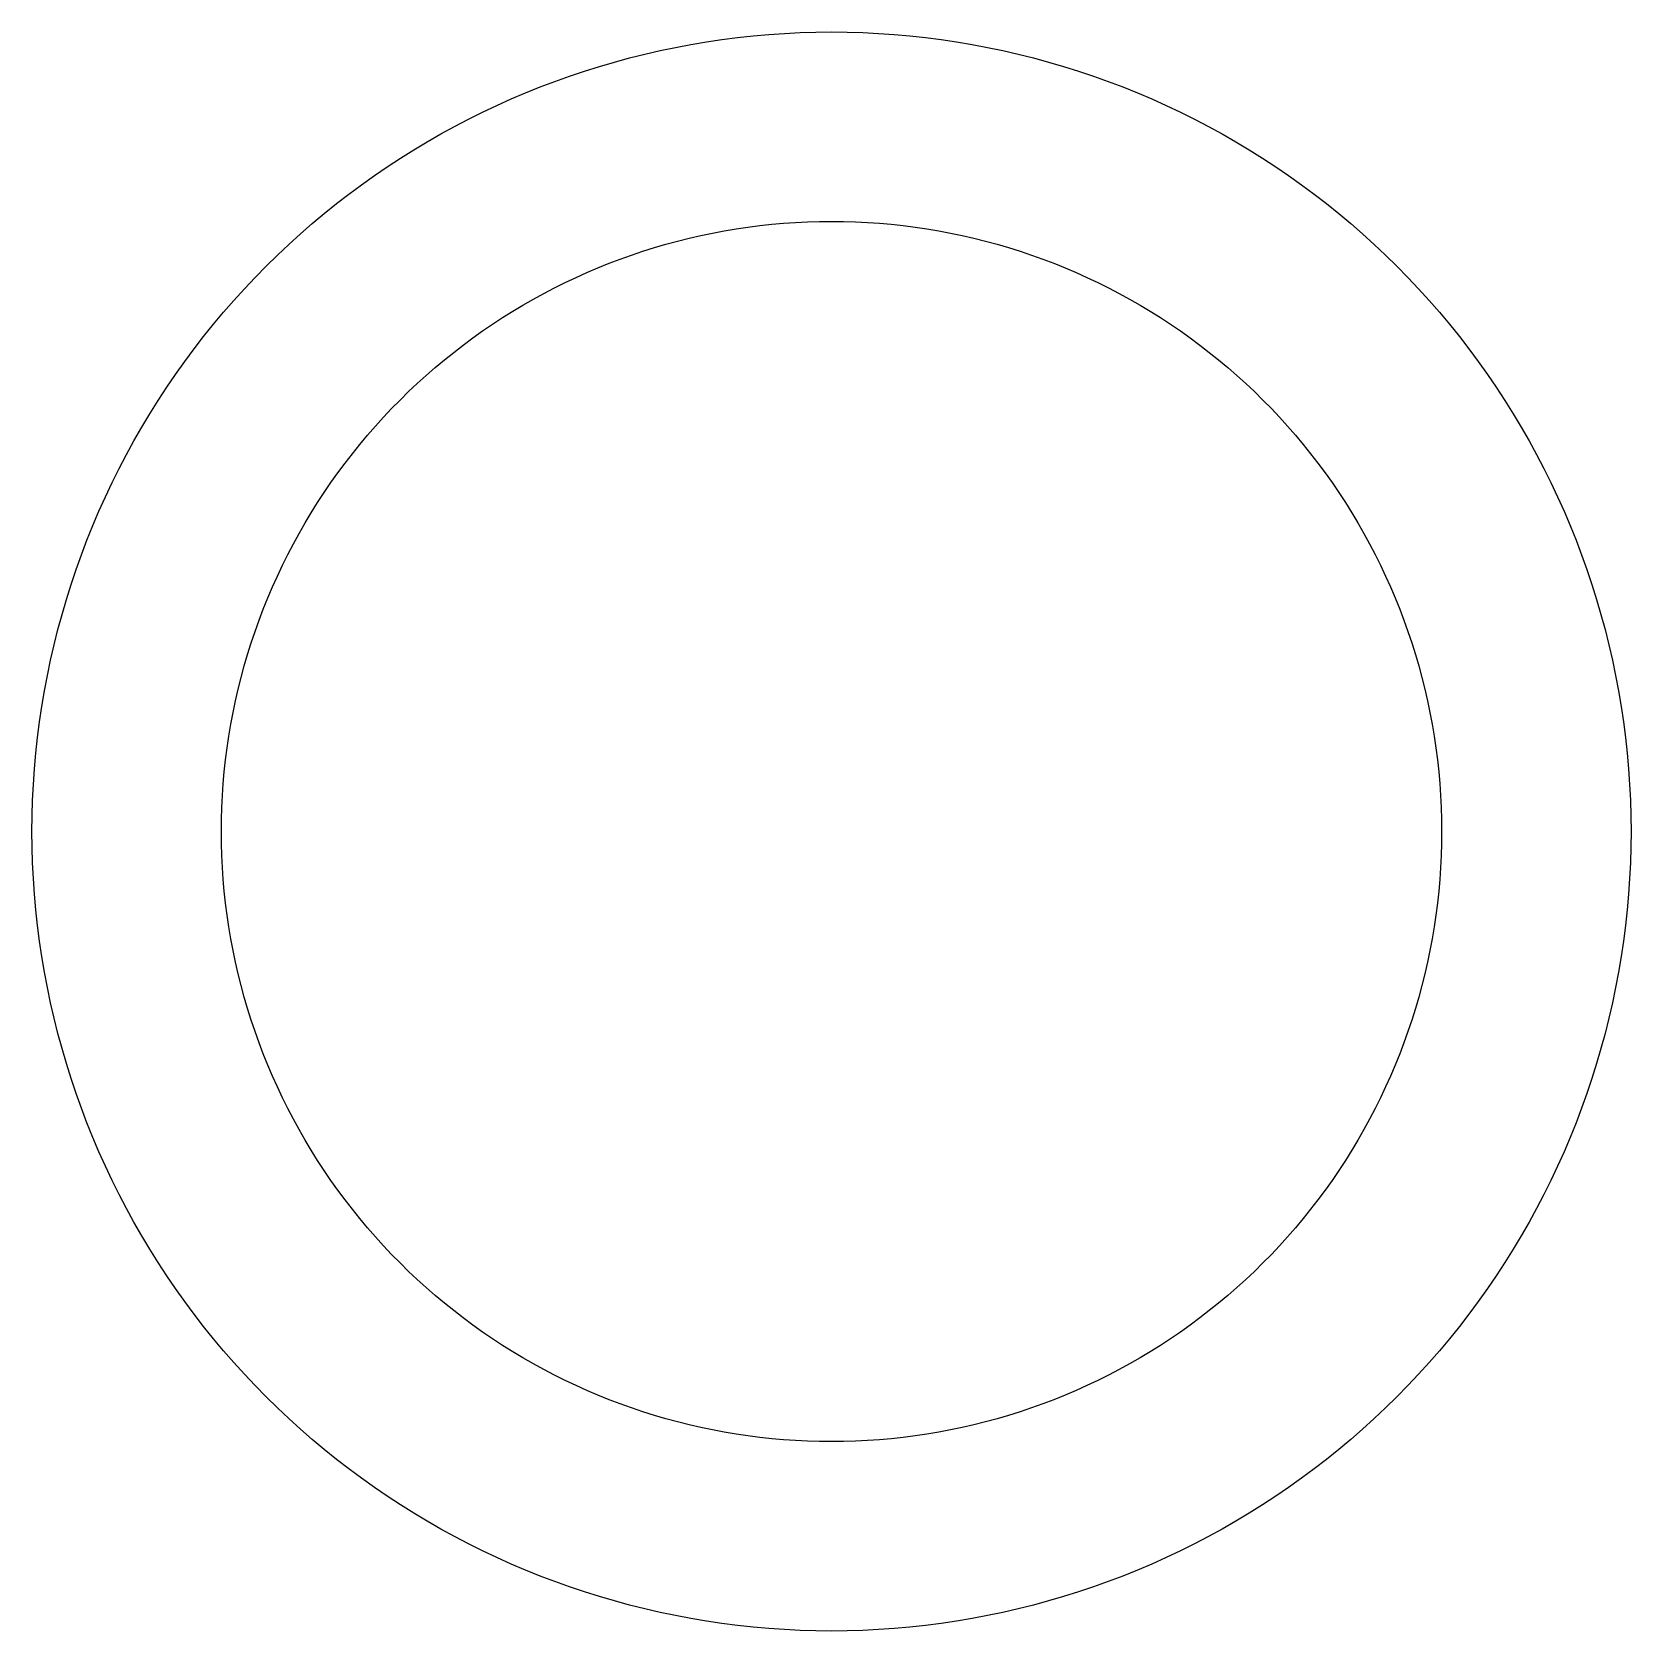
# Model space of a CAD drawing. Header units: millimetres. Extents: x 18 to 94, y 37 to 113.
import ezdxf

# ---------------------------------------------------------------- set-up
doc = ezdxf.new("R2010")
doc.units = ezdxf.units.MM
doc.layers.add('CREASE', color=5, linetype='Continuous')
doc.layers.add('CUT', color=1, linetype='Continuous')

msp = doc.modelspace()

# ---------------------------------------------------------------- linework, layer by layer
at = {"layer": 'CREASE'}
msp.add_lwpolyline([(85, 75), (84.994, 74.431), (84.978, 73.861), (84.95, 73.293), (84.911, 72.725), (84.86, 72.158), (84.799, 71.591), (84.727, 71.027), (84.643, 70.463), (84.548, 69.902), (84.443, 69.342), (84.326, 68.785), (84.199, 68.23), (84.06, 67.678), (83.911, 67.128), (83.751, 66.582), (83.581, 66.039), (83.399, 65.499), (83.208, 64.963), (83.005, 64.43), (82.793, 63.902), (82.569, 63.378), (82.336, 62.859), (82.093, 62.344), (81.839, 61.834), (81.576, 61.329), (81.302, 60.83), (81.019, 60.336), (80.727, 59.848), (80.424, 59.365), (80.113, 58.888), (79.792, 58.418), (79.461, 57.954), (79.122, 57.497), (78.774, 57.046), (78.417, 56.603), (78.052, 56.166), (77.678, 55.737), (77.295, 55.315), (76.905, 54.9), (76.506, 54.494), (76.1, 54.095), (75.685, 53.705), (75.263, 53.322), (74.834, 52.948), (74.397, 52.583), (73.954, 52.226), (73.503, 51.878), (73.046, 51.539), (72.582, 51.208), (72.112, 50.887), (71.635, 50.576), (71.152, 50.273), (70.664, 49.981), (70.17, 49.698), (69.671, 49.424), (69.166, 49.161), (68.656, 48.907), (68.141, 48.664), (67.622, 48.431), (67.098, 48.207), (66.57, 47.995), (66.037, 47.792), (65.501, 47.601), (64.961, 47.419), (64.418, 47.249), (63.872, 47.089), (63.322, 46.94), (62.77, 46.801), (62.215, 46.674), (61.658, 46.557), (61.098, 46.452), (60.537, 46.357), (59.973, 46.273), (59.409, 46.201), (58.842, 46.14), (58.275, 46.089), (57.707, 46.05), (57.139, 46.022), (56.569, 46.006), (56, 46), (55.431, 46.006), (54.861, 46.022), (54.293, 46.05), (53.725, 46.089), (53.158, 46.14), (52.591, 46.201), (52.027, 46.273), (51.463, 46.357), (50.902, 46.452), (50.342, 46.557), (49.785, 46.674), (49.23, 46.801), (48.678, 46.94), (48.128, 47.089), (47.582, 47.249), (47.039, 47.419), (46.499, 47.601), (45.963, 47.792), (45.43, 47.995), (44.902, 48.207), (44.378, 48.431), (43.859, 48.664), (43.344, 48.907), (42.834, 49.161), (42.329, 49.424), (41.83, 49.698), (41.336, 49.981), (40.848, 50.273), (40.365, 50.576), (39.888, 50.887), (39.418, 51.208), (38.954, 51.539), (38.497, 51.878), (38.046, 52.226), (37.603, 52.583), (37.166, 52.948), (36.737, 53.322), (36.315, 53.705), (35.9, 54.095), (35.494, 54.494), (35.095, 54.9), (34.705, 55.315), (34.322, 55.737), (33.948, 56.166), (33.583, 56.603), (33.226, 57.046), (32.878, 57.497), (32.539, 57.954), (32.208, 58.418), (31.887, 58.888), (31.576, 59.365), (31.273, 59.848), (30.981, 60.336), (30.698, 60.83), (30.424, 61.329), (30.161, 61.834), (29.907, 62.344), (29.664, 62.859), (29.431, 63.378), (29.207, 63.902), (28.995, 64.43), (28.792, 64.963), (28.601, 65.499), (28.419, 66.039), (28.249, 66.582), (28.089, 67.128), (27.94, 67.678), (27.801, 68.23), (27.674, 68.785), (27.557, 69.342), (27.452, 69.902), (27.357, 70.463), (27.273, 71.027), (27.201, 71.591), (27.14, 72.158), (27.089, 72.725), (27.05, 73.293), (27.022, 73.861), (27.006, 74.431), (27, 75), (27.006, 75.569), (27.022, 76.139), (27.05, 76.707), (27.089, 77.275), (27.14, 77.842), (27.201, 78.409), (27.273, 78.973), (27.357, 79.537), (27.452, 80.098), (27.557, 80.658), (27.674, 81.215), (27.801, 81.77), (27.94, 82.322), (28.089, 82.872), (28.249, 83.418), (28.419, 83.961), (28.601, 84.501), (28.792, 85.037), (28.995, 85.57), (29.207, 86.098), (29.431, 86.622), (29.664, 87.141), (29.907, 87.656), (30.161, 88.166), (30.424, 88.671), (30.698, 89.17), (30.981, 89.664), (31.273, 90.152), (31.576, 90.635), (31.887, 91.112), (32.208, 91.582), (32.539, 92.046), (32.878, 92.503), (33.226, 92.954), (33.583, 93.397), (33.948, 93.834), (34.322, 94.263), (34.705, 94.685), (35.095, 95.1), (35.494, 95.506), (35.9, 95.905), (36.315, 96.295), (36.737, 96.678), (37.166, 97.052), (37.603, 97.417), (38.046, 97.774), (38.497, 98.122), (38.954, 98.461), (39.418, 98.792), (39.888, 99.113), (40.365, 99.424), (40.848, 99.727), (41.336, 100.019), (41.83, 100.302), (42.329, 100.576), (42.834, 100.839), (43.344, 101.093), (43.859, 101.336), (44.378, 101.569), (44.902, 101.793), (45.43, 102.005), (45.963, 102.208), (46.499, 102.399), (47.039, 102.581), (47.582, 102.751), (48.128, 102.911), (48.678, 103.06), (49.23, 103.199), (49.785, 103.326), (50.342, 103.443), (50.902, 103.548), (51.463, 103.643), (52.027, 103.727), (52.591, 103.799), (53.158, 103.86), (53.725, 103.911), (54.293, 103.95), (54.861, 103.978), (55.431, 103.994), (56, 104), (56.569, 103.994), (57.139, 103.978), (57.707, 103.95), (58.275, 103.911), (58.842, 103.86), (59.409, 103.799), (59.973, 103.727), (60.537, 103.643), (61.098, 103.548), (61.658, 103.443), (62.215, 103.326), (62.77, 103.199), (63.322, 103.06), (63.872, 102.911), (64.418, 102.751), (64.961, 102.581), (65.501, 102.399), (66.037, 102.208), (66.57, 102.005), (67.098, 101.793), (67.622, 101.569), (68.141, 101.336), (68.656, 101.093), (69.166, 100.839), (69.671, 100.576), (70.17, 100.302), (70.664, 100.019), (71.152, 99.727), (71.635, 99.424), (72.112, 99.113), (72.582, 98.792), (73.046, 98.461), (73.503, 98.122), (73.954, 97.774), (74.397, 97.417), (74.834, 97.052), (75.263, 96.678), (75.685, 96.295), (76.1, 95.905), (76.506, 95.506), (76.905, 95.1), (77.295, 94.685), (77.678, 94.263), (78.052, 93.834), (78.417, 93.397), (78.774, 92.954), (79.122, 92.503), (79.461, 92.046), (79.792, 91.582), (80.113, 91.112), (80.424, 90.635), (80.727, 90.152), (81.019, 89.664), (81.302, 89.17), (81.576, 88.671), (81.839, 88.166), (82.093, 87.656), (82.336, 87.141), (82.569, 86.622), (82.793, 86.098), (83.005, 85.57), (83.208, 85.037), (83.399, 84.501), (83.581, 83.961), (83.751, 83.418), (83.911, 82.872), (84.06, 82.322), (84.199, 81.77), (84.326, 81.215), (84.443, 80.658), (84.548, 80.098), (84.643, 79.537), (84.727, 78.973), (84.799, 78.409), (84.86, 77.842), (84.911, 77.275), (84.95, 76.707), (84.978, 76.139), (84.994, 75.569), (85, 75)], dxfattribs=at)
at = {"layer": 'CUT'}
msp.add_lwpolyline([(94, 75), (93.993, 74.254), (93.971, 73.508), (93.934, 72.763), (93.883, 72.019), (93.817, 71.275), (93.737, 70.534), (93.642, 69.794), (93.532, 69.055), (93.408, 68.32), (93.27, 67.587), (93.117, 66.856), (92.95, 66.129), (92.769, 65.405), (92.573, 64.685), (92.364, 63.969), (92.14, 63.257), (91.903, 62.55), (91.651, 61.848), (91.386, 61.15), (91.107, 60.458), (90.815, 59.772), (90.509, 59.091), (90.19, 58.416), (89.858, 57.748), (89.513, 57.087), (89.155, 56.432), (88.784, 55.785), (88.4, 55.145), (88.004, 54.513), (87.596, 53.888), (87.175, 53.272), (86.743, 52.664), (86.298, 52.065), (85.842, 51.474), (85.374, 50.893), (84.895, 50.321), (84.405, 49.758), (83.904, 49.206), (83.392, 48.663), (82.87, 48.13), (82.337, 47.608), (81.794, 47.096), (81.242, 46.595), (80.679, 46.105), (80.107, 45.626), (79.526, 45.158), (78.935, 44.702), (78.336, 44.257), (77.728, 43.825), (77.112, 43.404), (76.487, 42.996), (75.855, 42.6), (75.215, 42.216), (74.568, 41.845), (73.913, 41.487), (73.252, 41.142), (72.584, 40.81), (71.909, 40.491), (71.228, 40.185), (70.542, 39.893), (69.85, 39.614), (69.152, 39.349), (68.45, 39.097), (67.743, 38.86), (67.031, 38.636), (66.315, 38.427), (65.595, 38.231), (64.871, 38.05), (64.144, 37.883), (63.413, 37.73), (62.68, 37.592), (61.945, 37.468), (61.206, 37.358), (60.466, 37.263), (59.725, 37.183), (58.981, 37.117), (58.237, 37.066), (57.492, 37.029), (56.746, 37.007), (56, 37), (55.254, 37.007), (54.508, 37.029), (53.763, 37.066), (53.019, 37.117), (52.275, 37.183), (51.534, 37.263), (50.794, 37.358), (50.055, 37.468), (49.32, 37.592), (48.587, 37.73), (47.856, 37.883), (47.129, 38.05), (46.405, 38.231), (45.685, 38.427), (44.969, 38.636), (44.257, 38.86), (43.55, 39.097), (42.848, 39.349), (42.15, 39.614), (41.458, 39.893), (40.772, 40.185), (40.091, 40.491), (39.416, 40.81), (38.748, 41.142), (38.087, 41.487), (37.432, 41.845), (36.785, 42.216), (36.145, 42.6), (35.513, 42.996), (34.888, 43.404), (34.272, 43.825), (33.664, 44.257), (33.065, 44.702), (32.474, 45.158), (31.893, 45.626), (31.321, 46.105), (30.758, 46.595), (30.206, 47.096), (29.663, 47.608), (29.13, 48.13), (28.608, 48.663), (28.096, 49.206), (27.595, 49.758), (27.105, 50.321), (26.626, 50.893), (26.158, 51.474), (25.702, 52.065), (25.257, 52.664), (24.825, 53.272), (24.404, 53.888), (23.996, 54.513), (23.6, 55.145), (23.216, 55.785), (22.845, 56.432), (22.487, 57.087), (22.142, 57.748), (21.81, 58.416), (21.491, 59.091), (21.185, 59.772), (20.893, 60.458), (20.614, 61.15), (20.349, 61.848), (20.097, 62.55), (19.86, 63.257), (19.636, 63.969), (19.427, 64.685), (19.231, 65.405), (19.05, 66.129), (18.883, 66.856), (18.73, 67.587), (18.592, 68.32), (18.468, 69.055), (18.358, 69.794), (18.263, 70.534), (18.183, 71.275), (18.117, 72.019), (18.066, 72.763), (18.029, 73.508), (18.007, 74.254), (18, 75), (18.007, 75.746), (18.029, 76.492), (18.066, 77.237), (18.117, 77.981), (18.183, 78.725), (18.263, 79.466), (18.358, 80.206), (18.468, 80.945), (18.592, 81.68), (18.73, 82.413), (18.883, 83.144), (19.05, 83.871), (19.231, 84.595), (19.427, 85.315), (19.636, 86.031), (19.86, 86.743), (20.097, 87.45), (20.349, 88.152), (20.614, 88.85), (20.893, 89.542), (21.185, 90.228), (21.491, 90.909), (21.81, 91.584), (22.142, 92.252), (22.487, 92.913), (22.845, 93.568), (23.216, 94.215), (23.6, 94.855), (23.996, 95.487), (24.404, 96.112), (24.825, 96.728), (25.257, 97.336), (25.702, 97.935), (26.158, 98.526), (26.626, 99.107), (27.105, 99.679), (27.595, 100.242), (28.096, 100.794), (28.608, 101.337), (29.13, 101.87), (29.663, 102.392), (30.206, 102.904), (30.758, 103.405), (31.321, 103.895), (31.893, 104.374), (32.474, 104.842), (33.065, 105.298), (33.664, 105.743), (34.272, 106.175), (34.888, 106.596), (35.513, 107.004), (36.145, 107.4), (36.785, 107.784), (37.432, 108.155), (38.087, 108.513), (38.748, 108.858), (39.416, 109.19), (40.091, 109.509), (40.772, 109.815), (41.458, 110.107), (42.15, 110.386), (42.848, 110.651), (43.55, 110.903), (44.257, 111.14), (44.969, 111.364), (45.685, 111.573), (46.405, 111.769), (47.129, 111.95), (47.856, 112.117), (48.587, 112.27), (49.32, 112.408), (50.055, 112.532), (50.794, 112.642), (51.534, 112.737), (52.275, 112.817), (53.019, 112.883), (53.763, 112.934), (54.508, 112.971), (55.254, 112.993), (56, 113), (56.746, 112.993), (57.492, 112.971), (58.237, 112.934), (58.981, 112.883), (59.725, 112.817), (60.466, 112.737), (61.206, 112.642), (61.945, 112.532), (62.68, 112.408), (63.413, 112.27), (64.144, 112.117), (64.871, 111.95), (65.595, 111.769), (66.315, 111.573), (67.031, 111.364), (67.743, 111.14), (68.45, 110.903), (69.152, 110.651), (69.85, 110.386), (70.542, 110.107), (71.228, 109.815), (71.909, 109.509), (72.584, 109.19), (73.252, 108.858), (73.913, 108.513), (74.568, 108.155), (75.215, 107.784), (75.855, 107.4), (76.487, 107.004), (77.112, 106.596), (77.728, 106.175), (78.336, 105.743), (78.935, 105.298), (79.526, 104.842), (80.107, 104.374), (80.679, 103.895), (81.242, 103.405), (81.794, 102.904), (82.337, 102.392), (82.87, 101.87), (83.392, 101.337), (83.904, 100.794), (84.405, 100.242), (84.895, 99.679), (85.374, 99.107), (85.842, 98.526), (86.298, 97.935), (86.743, 97.336), (87.175, 96.728), (87.596, 96.112), (88.004, 95.487), (88.4, 94.855), (88.784, 94.215), (89.155, 93.568), (89.513, 92.913), (89.858, 92.252), (90.19, 91.584), (90.509, 90.909), (90.815, 90.228), (91.107, 89.542), (91.386, 88.85), (91.651, 88.152), (91.903, 87.45), (92.14, 86.743), (92.364, 86.031), (92.573, 85.315), (92.769, 84.595), (92.95, 83.871), (93.117, 83.144), (93.27, 82.413), (93.408, 81.68), (93.532, 80.945), (93.642, 80.206), (93.737, 79.466), (93.817, 78.725), (93.883, 77.981), (93.934, 77.237), (93.971, 76.492), (93.993, 75.746), (94, 75)], close=True, dxfattribs=at)

doc.saveas('drawing.dxf')
